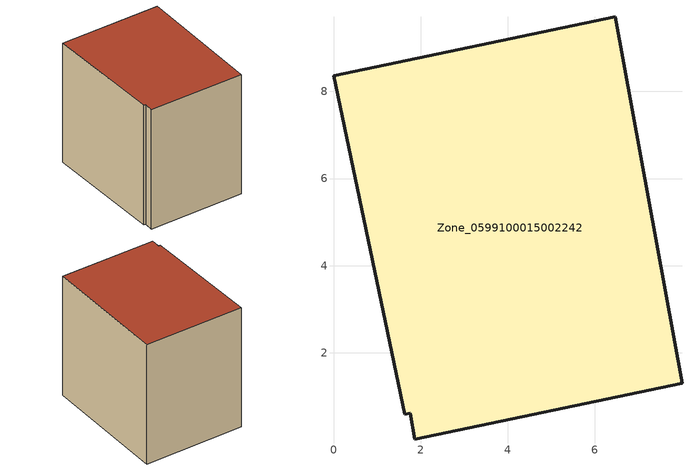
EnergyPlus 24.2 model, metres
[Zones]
Zone_0599100015002242
 floor ground (C_G): 1.76,0.62 1.64,0.6 0,8.36 6.46,9.71 8,1.3 1.86,0.02 z0.73
 wall outside (C_F): 8,1.3 6.46,9.71 0,8.36 1.64,0.6 1.76,0.62 1.86,0.02 8,1.3 z0.73:8.84
 roof outside (C_R): 1.86,0.02 8,1.3 6.46,9.71 0,8.36 1.64,0.6 1.76,0.62 z8.84
[BUILDING]
Pand.0599100015002242: North Axis=0; Terrain=City; Loads Convergence Tolerance Value=0.04; Temperature Convergence Tolerance Value=0.4; Solar Distribution=FullExterior; Maximum Number of Warmup Days=25; Minimum Number of Warmup Days=1
[Site:Location]
Rotterdam.The.Hague.AP_ZH_NLD Design_Conditions: Latitude=51.96; Longitude=4.45; Time Zone=1; Elevation=-4.5
[SITE:GROUNDTEMPERATURE:BUILDINGSURFACE]
18, 18, 18, 18, 18, 18, 18, 18, 18, 18, 18, 18
[MATERIAL] Thermal Absorptance=0.9; Solar Absorptance=0.7; Visible Absorptance=0.7
Name | Roughness | Thickness | Conductivity | Density | Specific Heat
G.TC.1965-1974 | MediumSmooth | 0.15 | 0.882353 | 540 | 1210
F.TC.1965-1974 | Rough | 0.3 | 0.697674 | 1920 | 840
R.TC.1965-1974 | MediumRough | 0.2 | 0.232558 | 1500 | 1000
[CONSTRUCTION]
C_G: G.TC.1965-1974
C_F: F.TC.1965-1974
C_R: R.TC.1965-1974
[ZONE]
Zone_0599100015002242: Type=1; Multiplier=1; Ceiling Height=Autocalculate; Volume=Autocalculate; Floor Area=autocalculate; Part of Total Floor Area=Yes
[ZONEINFILTRATION:DESIGNFLOWRATE]
Infil_Zone_0599100015002242: Zone or ZoneList or Space or SpaceList=Zone_0599100015002242; Schedule=AlwaysOn; Design Flow Rate Calculation Method=Flow/Area; Flow Rate per Floor Area=0.003; Constant Term Coefficient=1; Temperature Term Coefficient=0; Velocity Term Coefficient=0; Velocity Squared Term Coefficient=0
[HVACTEMPLATE:ZONE:IDEALLOADSAIRSYSTEM]
Zone_0599100015002242: Maximum Heating Supply Air Temperature=50; Minimum Cooling Supply Air Temperature=13; Maximum Heating Supply Air Humidity Ratio=0.0156; Minimum Cooling Supply Air Humidity Ratio=0.0077; Heating Limit=NoLimit; Cooling Limit=NoLimit; Dehumidification Control Type=ConstantSensibleHeatRatio; Cooling Sensible Heat Ratio=0.7; Dehumidification Setpoint=60; Humidification Control Type=None; Humidification Setpoint=30; Outdoor Air Method=None; Outdoor Air Flow Rate per Person=0.00944; Outdoor Air Flow Rate per Zone Floor Area=0; Outdoor Air Flow Rate per Zone=0; Demand Controlled Ventilation Type=None; Outdoor Air Economizer Type=NoEconomizer; Heat Recovery Type=None; Sensible Heat Recovery Effectiveness=0.7; Latent Heat Recovery Effectiveness=0.65
[ZONECONTROL:THERMOSTAT]
ThermostatControl_Zone_0599100015002242: Zone or ZoneList=Zone_0599100015002242; Control Type Schedule=DualSetpointControlType; Control 1=Thermostat_Zone_0599100015002242; Temperature Difference Between Cutout And Setpoint=0
[THERMOSTATSETPOINT:DUALSETPOINT]
Thermostat_Zone_0599100015002242: Heating Setpoint Temperature Schedule=HeatingSetpoint_Zone_0599100015002242; Cooling Setpoint Temperature Schedule=CoolingSetpoint_Zone_0599100015002242
[SCHEDULE:COMPACT]
HeatingSetpoint_Zone_0599100015002242: Through: 12/31, For: AllDays, Until: 24:00, 21
CoolingSetpoint_Zone_0599100015002242: Through: 12/31, For: AllDays, Until: 24:00, 24
DualSetpointControlType: Through: 12/31, For: AllDays, Until: 24:00, 4
AlwaysOn: Through: 12/31, For: AllDays, Until: 24:00, 1
